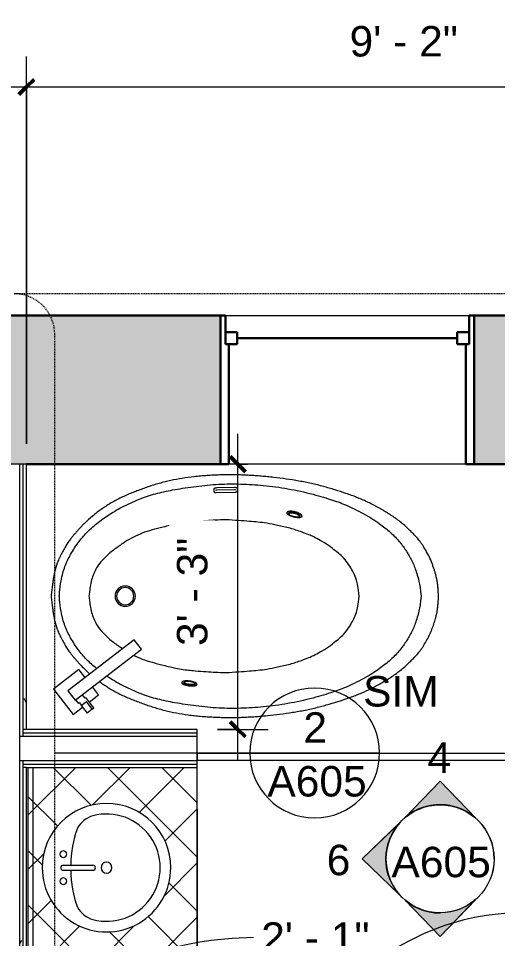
# Model space of a CAD drawing. Header units: inches. Extents: x -1176 to 1507, y -2587 to 978.
# Drawn here: x 807.2 to 878, y 496.9 to 632.9 of the extents above; entities that cross this region are included whole.
import ezdxf

# ---------------------------------------------------------------- set-up
doc = ezdxf.new("R2010")
doc.units = ezdxf.units.IN
doc.header["$MEASUREMENT"] = 0
doc.linetypes.add('Dash Dot 3_16_', pattern=[0.3125, 0.1875, -0.0625, 0, -0.0625])
for name, color, linetype, lineweight in [('A-ANNO-DIMS', 211, 'Continuous', 9), ('A-ANNO-DIMS-48', 211, 'Continuous', 9), ('A-ANNO-SYMB', 150, 'Continuous', 9), ('A-DOOR', 31, 'Continuous', 18), ('A-DOOR-FRAM', 31, 'Continuous', 30), ('A-GLAZ', 151, 'Continuous', 18), ('A-GLAZ-CURT', 52, 'Continuous', 9), ('A-WALL', 113, 'Continuous', 18), ('A-WALL-PATT', 111, 'Continuous', 18), ('G-ANNO-SYMB', 111, 'Continuous', 9), ('I-WALL', 2, 'Continuous', 18), ('P-SANR-FIXT', 6, 'Continuous', 9), ('Q-CASE', 31, 'Continuous', 9)]:
    doc.layers.add(name, color=color, linetype=linetype, lineweight=lineweight)
doc.styles.add('Arial', font='arial.ttf', dxfattribs={"height": 4.5})
doc.styles.add('Swis721 Lt BT', font='swissl.ttf', dxfattribs={"height": 4.5})
doc.dimstyles.new('OTJ_-_3_32__Linear', dxfattribs={"dimscale": 12, "dimtxt": 4.748918, "dimasz": 0.1875, "dimexe": 0.375, "dimexo": 0.25, "dimgap": 0.25, "dimtad": 1, "dimdec": 1, "dimrnd": 0.5, "dimzin": 3, "dimdsep": 46, "dimlunit": 4, "dimtxsty": 'Swis721 Lt BT', "dimblk1": 'OBLIQUE', "dimblk2": 'OBLIQUE', "dimsah": 1, "dimcen": 0.09, "dimdle": 0.375, "dimazin": 0, "dimtfac": 1, "dimtdec": 4, "dimtix": 1, "dimtmove": 0, "dimatfit": 3, "dimfxl": 1, "dimtvp": 1, "dimtfill": 1, "dimfrac": 2, "dimtolj": 1, "dimtzin": 0, "dimarcsym": 2})
doc.dimstyles.new('OTJ_-_3_32__Linear_2', dxfattribs={"dimscale": 12, "dimtxt": 4.748918, "dimasz": 0.1875, "dimexe": 0.375, "dimexo": 0.25, "dimgap": 0.25, "dimtad": 1, "dimdec": 1, "dimrnd": 0.5, "dimzin": 3, "dimdsep": 46, "dimlunit": 4, "dimtxsty": 'Swis721 Lt BT', "dimblk1": 'OBLIQUE', "dimblk2": 'OBLIQUE', "dimsah": 1, "dimcen": 0.09, "dimdle": 0.375, "dimazin": 0, "dimtfac": 1, "dimtdec": 4, "dimtix": 1, "dimtmove": 1, "dimatfit": 3, "dimfxl": 1, "dimtvp": 1, "dimtfill": 1, "dimfrac": 2, "dimtolj": 1, "dimtzin": 0, "dimarcsym": 2})
pattern_1 = [(0, (0, 0), (15.36, 3.84), [0.634, -10.886, 0.634, -10.886, -61.44]), (0, (0, 0), (15.36, 3.84), [-23.04, 0.634, -22.406, 0.634, -10.886, -26.88]), (0, (0, 0), (15.36, 3.84), [-57.6, 0.634, -7.046, 0.634, -18.566]), (120, (5.76, 1.92), (-11.005538, 11.38215), [0.634, -10.886, 0.634, -10.886, -61.44]), (120, (5.76, 1.92), (-11.005538, 11.38215), [-23.04, 0.634, -22.406, 0.634, -10.886, -26.88]), (120, (5.76, 1.92), (-11.005538, 11.38215), [-57.6, 0.634, -7.046, 0.634, -18.566]), (240, (7.68, 9.6), (-4.354462, -15.22215), [0.634, -10.886, 0.634, -10.886, -61.44]), (240, (7.68, 9.6), (-4.354462, -15.22215), [-23.04, 0.634, -22.406, 0.634, -10.886, -26.88]), (240, (7.68, 9.6), (-4.354462, -15.22215), [-57.6, 0.634, -7.046, 0.634, -18.566])]

# ---------------------------------------------------------------- blocks, each defined once
blk = doc.blocks.new('Double Hung - side window 4_ X 6_ 3_ H-6086068-2nd Floor Construction')
at = {"layer": 'A-GLAZ', "color": 8, "lineweight": 30}
for p, q in [((-18.75, 11), (-18, 11)), ((-18, 6.75), (-18, 11)), ((18, 6.75), (18, 11)), ((18.75, 11), (18, 11)), ((-18, 8.5), (-18, 6.75)), ((-18, 8.5), (-16.25, 8.5)), ((-16.25, 8.5), (-16.25, 6.75)), ((16.25, 8.5), (16.25, 6.75)), ((18, 8.5), (16.25, 8.5)), ((18, 8.5), (18, 6.75)), ((-16.25, 7.625), (16.25, 7.625)), ((-18, 6.75), (-16.25, 6.75)), ((-18, 6.75), (-17.5, 6.75)), ((-17.5, -11), (-17.5, 6.75)), ((18, 6.75), (16.25, 6.75)), ((17.5, 6.75), (18, 6.75)), ((17.5, 6.75), (17.5, -11)), ((-17.5, -11), (-18.75, -11)), ((17.5, -11), (18.75, -11))]:
    blk.add_line(p, q, dxfattribs=at)
blk = doc.blocks.new('downloadobjectfile_id_236f7131-f753-4b41-a4ac-6b6cf5932f67 - Bath tub-V26-2nd Floor Construction')
at = {"layer": 'P-SANR-FIXT'}
for p, q in [((-4.58, 15.85), (-4.58, 15.48)), ((-4.21, 15.32), (-1.45, 15.38)), ((-1.53, 16.05), (-4.15, 15.99)), ((-1.52, 15.72), (-4.15, 15.66)), ((-1.09, 15.55), (-1.1, 15.94)), ((6.24, 12.4), (6.23, 12.33)), ((8.41, 11.78), (8.42, 11.84))]:
    blk.add_line(p, q, dxfattribs=at)
for centre, radius, start, end in [((-4.14, 15.3), 0.361, 91.2564, 121.564), ((-1.51, 15.36), 0.361, 60.9489, 91.2564), ((-17.67, 0), 1.5, 360, 180), ((-17.67, 0), 1.27, 0, 180), ((-17.67, 0), 1.5, 180, 360), ((-17.67, 0), 1.27, 180, 0)]:
    blk.add_arc(centre, radius, start, end, dxfattribs=at)
for points, knots in [([(28.63, 0), (28.61, 0.2), (28.6, 0.48), (28.58, 0.81), (28.56, 1.05), (28.54, 1.26), (28.52, 1.45), (28.51, 1.62), (28.49, 1.79), (28.47, 1.94), (28.45, 2.07), (28.43, 2.2), (28.41, 2.33), (28.39, 2.44), (28.36, 2.55), (28.34, 2.65), (28.31, 2.76), (28.29, 2.87), (28.25, 3.01), (28.21, 3.18), (28.14, 3.41), (28.06, 3.71), (27.93, 4.11), (27.71, 4.76), (27.37, 5.6), (26.88, 6.57), (26.43, 7.3), (26.09, 7.81), (25.84, 8.15), (25.61, 8.44), (25.38, 8.7), (25.15, 8.95), (24.91, 9.19), (24.65, 9.45), (24.29, 9.81), (23.8, 10.29), (23.15, 10.85), (22.57, 11.3), (22.09, 11.64), (21.72, 11.88), (21.36, 12.12), (20.99, 12.35), (20.62, 12.58), (20.26, 12.79), (19.89, 13), (19.52, 13.2), (19.15, 13.4), (18.66, 13.65), (18.04, 13.95), (17.29, 14.29), (16.53, 14.61), (15.75, 14.9), (14.69, 15.28), (13.32, 15.72), (11.9, 16.13), (10.73, 16.44), (9.54, 16.72), (8, 17.02), (6.12, 17.32), (4.57, 17.52), (3.34, 17.65), (2.43, 17.73), (1.54, 17.8), (0.68, 17.85), (-0.13, 17.89), (-0.86, 17.92), (-1.51, 17.94), (-2.14, 17.94), (-2.84, 17.93), (-3.67, 17.91), (-4.61, 17.87), (-5.42, 17.83), (-6.07, 17.79), (-6.7, 17.73), (-7.78, 17.63), (-9.25, 17.42), (-10.67, 17.15), (-11.79, 16.89), (-12.64, 16.67), (-13.48, 16.42), (-14.32, 16.15), (-15.14, 15.86), (-16.2, 15.47), (-17.23, 15.06), (-18.26, 14.57), (-19.02, 14.18), (-19.74, 13.78), (-20.4, 13.38), (-21.04, 12.95), (-21.69, 12.48), (-22.38, 11.94), (-22.97, 11.43), (-23.46, 10.98), (-23.83, 10.62), (-24.2, 10.24), (-24.56, 9.85), (-24.91, 9.46), (-25.23, 9.09), (-25.52, 8.74), (-25.77, 8.43), (-25.99, 8.13), (-26.26, 7.75), (-26.5, 7.35), (-26.76, 6.89), (-26.96, 6.54), (-27.11, 6.24), (-27.23, 6.01), (-27.31, 5.84), (-27.39, 5.68), (-27.49, 5.46), (-27.59, 5.22), (-27.68, 5), (-27.73, 4.86), (-27.77, 4.76), (-27.8, 4.65), (-27.84, 4.53), (-27.88, 4.41), (-27.92, 4.28), (-27.96, 4.14), (-28, 3.99), (-28.04, 3.83), (-28.08, 3.65), (-28.13, 3.46), (-28.17, 3.26), (-28.21, 3.04), (-28.26, 2.79), (-28.3, 2.53), (-28.35, 2.24), (-28.39, 1.94), (-28.45, 1.49), (-28.53, 0.87), (-28.59, 0.3), (-28.62, 0)], [0, 0, 0, 0, 0.003049, 0.004573, 0.006098, 0.007622, 0.009146, 0.010671, 0.012195, 0.01372, 0.015244, 0.016768, 0.018293, 0.019817, 0.021341, 0.022866, 0.02439, 0.025915, 0.027439, 0.030488, 0.033537, 0.036585, 0.042683, 0.04878, 0.060976, 0.073171, 0.085366, 0.091463, 0.097561, 0.103659, 0.109756, 0.115854, 0.121951, 0.128049, 0.134146, 0.146341, 0.158537, 0.170732, 0.176829, 0.182927, 0.189024, 0.195122, 0.20122, 0.207317, 0.213415, 0.219512, 0.22561, 0.231707, 0.243902, 0.256098, 0.268293, 0.280488, 0.292683, 0.317073, 0.341463, 0.353659, 0.365854, 0.390244, 0.414634, 0.439024, 0.45122, 0.463415, 0.47561, 0.487805, 0.5, 0.512195, 0.52439, 0.536585, 0.54878, 0.560976, 0.573171, 0.585366, 0.591463, 0.597561, 0.609756, 0.634146, 0.658537, 0.670732, 0.682927, 0.695122, 0.707317, 0.719512, 0.731707, 0.756098, 0.768293, 0.780488, 0.792683, 0.804878, 0.817073, 0.829268, 0.841463, 0.853659, 0.859756, 0.865854, 0.871951, 0.878049, 0.884146, 0.890244, 0.896341, 0.902439, 0.908537, 0.914634, 0.926829, 0.932927, 0.939024, 0.945122, 0.948171, 0.95122, 0.954268, 0.957317, 0.963415, 0.966463, 0.967988, 0.969512, 0.971037, 0.972561, 0.974085, 0.97561, 0.977134, 0.978659, 0.980183, 0.981707, 0.983232, 0.984756, 0.98628, 0.987805, 0.989329, 0.990854, 0.992378, 0.993902, 0.996951, 1, 1, 1, 1]), ([(-27.41, 0), (-27.41, 0.17), (-27.39, 0.55), (-27.13, 2.64), (-26.63, 4.38), (-25.79, 6.2), (-24.61, 7.94), (-23.4, 9.44), (-21.88, 10.76), (-19.96, 12.16), (-17.98, 13.29), (-15.15, 14.56), (-12.92, 15.24), (-10.26, 15.8), (-7.17, 16.24), (-3.75, 16.6), (-0.55, 16.6), (2.72, 16.42), (6.45, 15.9), (9.78, 15.19), (13.29, 14.12), (14.76, 13.58), (18.1, 11.95), (19.97, 10.69), (21.67, 9.36), (23.1, 7.78), (23.97, 6.54), (24.83, 5.05), (25.43, 3.41), (25.81, 1.98), (26.08, 0)], [-5.618031, -5.618031, -5.618031, -5.618031, -5.544194, -5.424812, -5.260384, -5.095898, -4.928484, -4.760658, -4.585358, -4.400115, -4.184559, -3.970312, -3.743931, -3.517047, -3.259472, -2.988396, -2.713063, -2.428449, -2.138296, -1.837006, -1.597044, -1.348216, -1.138919, -0.913036, -0.731154, -0.569833, -0.420907, -0.282566, -0.145254, 0, 0, 0, 0]), ([(-4.15, 15.99), (-4.26, 15.99), (-4.4, 15.97), (-4.52, 15.92), (-4.56, 15.9), (-4.58, 15.87), (-4.58, 15.86), (-4.58, 15.85)], [0, 0, 0, 0, 0.444444, 0.666667, 0.777778, 0.888889, 1, 1, 1, 1]), ([(-4.58, 15.48), (-4.57, 15.46), (-4.57, 15.45), (-4.56, 15.43), (-4.56, 15.43), (-4.56, 15.42), (-4.55, 15.42), (-4.55, 15.41), (-4.54, 15.4), (-4.53, 15.4), (-4.53, 15.39), (-4.52, 15.39), (-4.51, 15.38), (-4.5, 15.38), (-4.49, 15.37), (-4.48, 15.37), (-4.46, 15.36), (-4.45, 15.35), (-4.43, 15.35), (-4.41, 15.34), (-4.39, 15.34), (-4.37, 15.33), (-4.35, 15.33), (-4.32, 15.33), (-4.29, 15.32), (-4.26, 15.32), (-4.23, 15.32), (-4.21, 15.32)], [0, 0, 0, 0, 0.041667, 0.057292, 0.080729, 0.104167, 0.125, 0.145833, 0.1875, 0.229167, 0.270833, 0.302083, 0.333333, 0.375, 0.416667, 0.458333, 0.5, 0.541667, 0.583333, 0.666667, 0.75, 0.791667, 0.833333, 0.875, 0.916667, 0.958333, 1, 1, 1, 1]), ([(-1.1, 15.94), (-1.1, 15.95), (-1.11, 15.96), (-1.14, 15.98), (-1.18, 16), (-1.25, 16.02), (-1.37, 16.04), (-1.48, 16.05), (-1.53, 16.05)], [0, 0, 0, 0, 0.125, 0.25, 0.375, 0.5, 0.75, 1, 1, 1, 1]), ([(-1.45, 15.38), (-1.43, 15.38), (-1.4, 15.38), (-1.36, 15.39), (-1.33, 15.39), (-1.31, 15.4), (-1.29, 15.4), (-1.27, 15.4), (-1.26, 15.41), (-1.24, 15.41), (-1.23, 15.42), (-1.21, 15.42), (-1.2, 15.43), (-1.18, 15.44), (-1.17, 15.44), (-1.16, 15.45), (-1.15, 15.46), (-1.14, 15.46), (-1.13, 15.47), (-1.13, 15.47), (-1.12, 15.48), (-1.11, 15.49), (-1.11, 15.49), (-1.1, 15.5), (-1.1, 15.51), (-1.1, 15.51), (-1.09, 15.52), (-1.09, 15.54), (-1.09, 15.55)], [0, 0, 0, 0, 0.041667, 0.083333, 0.125, 0.166667, 0.208333, 0.25, 0.291667, 0.333333, 0.375, 0.416667, 0.5, 0.541667, 0.583333, 0.625, 0.666667, 0.697917, 0.729167, 0.770833, 0.8125, 0.854167, 0.875, 0.895833, 0.916667, 0.942708, 0.958333, 1, 1, 1, 1]), ([(6.23, 12.33), (6.22, 12.32), (6.22, 12.28), (6.24, 12.22), (6.29, 12.15), (6.37, 12.08), (6.47, 12.01), (6.63, 11.92), (6.87, 11.82), (7.21, 11.72), (7.67, 11.62), (8.08, 11.61), (8.33, 11.68), (8.39, 11.74), (8.41, 11.78)], [0, 0, 0, 0, 0.05, 0.1, 0.15, 0.2, 0.25, 0.3, 0.4, 0.5, 0.6, 0.8, 0.9, 1, 1, 1, 1]), ([(8.41, 11.78), (8.41, 11.8), (8.41, 11.83), (8.39, 11.9), (8.34, 11.96), (8.27, 12.03), (8.17, 12.1), (8.01, 12.19), (7.76, 12.3), (7.42, 12.4), (6.96, 12.49), (6.54, 12.51), (6.29, 12.43), (6.24, 12.37), (6.23, 12.33)], [0, 0, 0, 0, 0.05, 0.1, 0.15, 0.2, 0.25, 0.3, 0.4, 0.5, 0.6, 0.8, 0.9, 1, 1, 1, 1]), ([(6.23, 12.33), (6.23, 12.35), (6.25, 12.38), (6.31, 12.43), (6.39, 12.46), (6.49, 12.48), (6.61, 12.49), (6.8, 12.5), (7.07, 12.47), (7.42, 12.4), (7.88, 12.26), (8.24, 12.07), (8.4, 11.89), (8.42, 11.81), (8.41, 11.78)], [0, 0, 0, 0, 0.05, 0.1, 0.15, 0.2, 0.25, 0.3, 0.4, 0.5, 0.6, 0.8, 0.9, 1, 1, 1, 1]), ([(8.42, 11.84), (8.43, 11.85), (8.43, 11.89), (8.41, 11.95), (8.36, 12.02), (8.28, 12.09), (8.18, 12.15), (8.03, 12.24), (7.78, 12.35), (7.45, 12.46), (6.98, 12.55), (6.56, 12.56), (6.31, 12.49), (6.25, 12.43), (6.24, 12.4)], [0, 0, 0, 0, 0.05, 0.1, 0.15, 0.2, 0.25, 0.3, 0.4, 0.5, 0.6, 0.8, 0.9, 1, 1, 1, 1]), ([(8.09, 11.82), (8.1, 11.83), (8.1, 11.86), (8.09, 11.9), (8.06, 11.95), (8.01, 11.99), (7.94, 12.04), (7.84, 12.11), (7.6, 12.21), (7.18, 12.33), (6.78, 12.35), (6.56, 12.3), (6.52, 12.24), (6.52, 12.21)], [0, 0, 0, 0, 0.047619, 0.095238, 0.142857, 0.190476, 0.238095, 0.285714, 0.380952, 0.571429, 0.761905, 0.880952, 1, 1, 1, 1]), ([(6.52, 12.21), (6.52, 12.22), (6.54, 12.25), (6.58, 12.28), (6.65, 12.3), (6.76, 12.32), (7, 12.32), (7.44, 12.25), (7.85, 12.09), (8.06, 11.93), (8.1, 11.85), (8.09, 11.82)], [0, 0, 0, 0, 0.052632, 0.105263, 0.157895, 0.210526, 0.315789, 0.526316, 0.736842, 0.868421, 1, 1, 1, 1]), ([(6.52, 12.21), (6.52, 12.22), (6.54, 12.25), (6.58, 12.28), (6.65, 12.3), (6.73, 12.31), (6.82, 12.32), (6.97, 12.32), (7.25, 12.28), (7.67, 12.17), (7.97, 12.01), (8.08, 11.89), (8.1, 11.84), (8.09, 11.82)], [0, 0, 0, 0, 0.052632, 0.105263, 0.157895, 0.210526, 0.263158, 0.315789, 0.421053, 0.631579, 0.815789, 0.907895, 1, 1, 1, 1]), ([(16.89, 0), (16.8, 1.27), (16.48, 2.48), (16.13, 3.34), (15.69, 4.17), (14.98, 5.22), (14.26, 6.02), (13.41, 6.67), (12.38, 7.51), (11.18, 8.22), (10.13, 8.79), (9.49, 9.08), (8.26, 9.53), (6.69, 10.07), (4.84, 10.46), (3.28, 10.79), (1.97, 10.94), (0.6, 11.06), (-0.86, 11.17), (-2.86, 11.31), (-4.35, 11.24), (-5.73, 11.15), (-7.46, 11.03), (-9.26, 10.84), (-11.69, 10.32), (-13.21, 9.91), (-14.78, 9.49), (-16.19, 8.83), (-17.34, 8.3), (-18.79, 7.24), (-20.02, 6.38), (-21.28, 5.13), (-21.9, 4.24), (-22.24, 3.5), (-22.59, 2.68), (-22.84, 1.69), (-22.94, 0.81), (-23, 0.26), (-23.03, 0)], [0, 0, 0, 0, 0.095825, 0.182513, 0.269753, 0.361199, 0.455897, 0.552236, 0.65743, 0.766411, 0.857986, 0.946942, 1.048984, 1.184003, 1.327218, 1.460629, 1.57966, 1.69493, 1.829456, 1.967274, 2.102928, 2.230917, 2.36765, 2.535001, 2.698079, 2.855999, 2.988228, 3.111669, 3.240091, 3.366918, 3.507968, 3.628876, 3.730864, 3.808196, 3.883993, 3.961779, 4.030158, 4.077503, 4.077503, 4.077503, 4.077503]), ([(8.09, 11.82), (8.09, 11.8), (8.08, 11.78), (8.05, 11.75), (8, 11.72), (7.94, 11.7), (7.86, 11.69), (7.73, 11.68), (7.47, 11.7), (7.05, 11.79), (6.68, 11.96), (6.52, 12.11), (6.5, 12.18), (6.52, 12.21)], [0, 0, 0, 0, 0.047619, 0.095238, 0.142857, 0.190476, 0.238095, 0.285714, 0.380952, 0.571429, 0.761905, 0.880952, 1, 1, 1, 1]), ([(-28.62, 0), (-28.59, -0.3), (-28.53, -0.87), (-28.45, -1.49), (-28.39, -1.94), (-28.35, -2.24), (-28.3, -2.53), (-28.26, -2.79), (-28.21, -3.04), (-28.17, -3.26), (-28.13, -3.46), (-28.08, -3.65), (-28.04, -3.83), (-28, -3.99), (-27.96, -4.14), (-27.92, -4.28), (-27.88, -4.41), (-27.84, -4.53), (-27.8, -4.65), (-27.77, -4.76), (-27.73, -4.86), (-27.68, -5), (-27.59, -5.22), (-27.47, -5.51), (-27.31, -5.84), (-27.14, -6.18), (-26.96, -6.54), (-26.76, -6.89), (-26.57, -7.24), (-26.38, -7.55), (-26.19, -7.85), (-25.99, -8.13), (-25.77, -8.43), (-25.52, -8.74), (-25.23, -9.09), (-24.91, -9.46), (-24.44, -9.98), (-23.95, -10.5), (-23.46, -10.98), (-23.15, -11.27), (-22.96, -11.44), (-22.89, -11.5)], [0, 0, 0, 0, 0.0030488, 0.0060976, 0.007622, 0.0091463, 0.0106707, 0.0121951, 0.0137195, 0.0152439, 0.0167683, 0.0182927, 0.0198171, 0.0213415, 0.0228659, 0.0243902, 0.0259146, 0.027439, 0.0289634, 0.0304878, 0.0320122, 0.0335366, 0.0365854, 0.0426829, 0.0487805, 0.054878, 0.0609756, 0.0670732, 0.0731707, 0.0792683, 0.0853659, 0.0914634, 0.097561, 0.1036585, 0.1097561, 0.1158537, 0.1219512, 0.1341463, 0.1402439, 0.1463415, 0.1497508, 0.1497508, 0.1497508, 0.1497508]), ([(-21.88, -10.72), (-22.42, -10.29), (-23.4, -9.43), (-24.61, -7.94), (-25.79, -6.2), (-26.63, -4.38), (-27.13, -2.64), (-27.39, -0.55), (-27.41, -0.17), (-27.41, 0)], [-1.031235, -1.031235, -1.031235, -1.031235, -0.857374, -0.689547, -0.522133, -0.357647, -0.193219, -0.073837, 0, 0, 0, 0]), ([(-21.5, -12.62), (-21.34, -12.73), (-20.98, -13), (-20.4, -13.38), (-19.74, -13.78), (-19.02, -14.18), (-18.26, -14.57), (-17.49, -14.93), (-16.72, -15.26), (-15.93, -15.57), (-14.87, -15.96), (-13.76, -16.33), (-12.64, -16.67), (-11.51, -16.97), (-10.11, -17.27), (-8.67, -17.51), (-7.47, -17.66), (-6.7, -17.73), (-6.07, -17.79), (-5.42, -17.83), (-4.61, -17.87), (-3.67, -17.91), (-2.84, -17.93), (-2.14, -17.94), (-1.51, -17.94), (-0.86, -17.92), (-0.13, -17.89), (0.68, -17.85), (1.54, -17.8), (2.43, -17.73), (3.64, -17.62), (5.19, -17.45), (7.06, -17.18), (8.93, -16.85), (10.74, -16.44), (12.48, -15.97), (14.15, -15.46), (15.49, -15), (16.53, -14.61), (17.55, -14.19), (18.78, -13.61), (20.01, -12.94), (20.99, -12.36), (21.73, -11.89), (22.45, -11.39), (23.15, -10.85), (23.8, -10.29), (24.29, -9.81), (24.65, -9.45), (24.91, -9.19), (25.15, -8.95), (25.38, -8.7), (25.61, -8.44), (25.84, -8.15), (26.09, -7.81), (26.41, -7.34), (26.81, -6.68), (27.25, -5.84), (27.63, -4.97), (27.89, -4.25), (28.06, -3.69), (28.16, -3.36), (28.23, -3.1), (28.27, -2.95), (28.3, -2.83), (28.33, -2.7), (28.36, -2.55), (28.4, -2.39), (28.42, -2.25), (28.44, -2.1), (28.47, -1.91), (28.51, -1.62), (28.54, -1.31), (28.57, -0.94), (28.6, -0.5), (28.62, -0.17), (28.63, 0)], [0.1744061, 0.1744061, 0.1744061, 0.1744061, 0.1829268, 0.195122, 0.2073171, 0.2195122, 0.2317073, 0.2439024, 0.2560976, 0.2682927, 0.2804878, 0.304878, 0.3170732, 0.3292683, 0.3536585, 0.3780488, 0.3902439, 0.402439, 0.4085366, 0.4146341, 0.4268293, 0.4390244, 0.4512195, 0.4634146, 0.4756098, 0.4878049, 0.5, 0.5121951, 0.5243902, 0.5365854, 0.5487805, 0.5731707, 0.597561, 0.6219512, 0.6463415, 0.6707317, 0.695122, 0.7195122, 0.7317073, 0.7439024, 0.7682927, 0.7926829, 0.804878, 0.8170732, 0.8292683, 0.8414634, 0.8536585, 0.8658537, 0.8719512, 0.8780488, 0.8841463, 0.8902439, 0.8963415, 0.902439, 0.9085366, 0.9146341, 0.9253049, 0.9359756, 0.9466463, 0.9573171, 0.9626524, 0.9679878, 0.9706555, 0.9733232, 0.974657, 0.9759909, 0.9786585, 0.9813262, 0.9826601, 0.9839939, 0.9866616, 0.9893293, 0.991997, 0.9946646, 0.9973323, 1, 1, 1, 1]), ([(26.08, 0), (25.81, -1.98), (25.43, -3.41), (24.83, -5.05), (23.97, -6.54), (23.1, -7.78), (21.67, -9.36), (19.97, -10.69), (18.1, -11.95), (14.76, -13.58), (13.29, -14.12), (9.78, -15.19), (6.45, -15.9), (2.72, -16.42), (-0.55, -16.6), (-3.75, -16.6), (-7.17, -16.24), (-10.26, -15.8), (-12.92, -15.24), (-15.15, -14.56), (-17.98, -13.29), (-19.48, -12.43), (-20.31, -11.87), (-20.43, -11.79)], [-5.618031, -5.618031, -5.618031, -5.618031, -5.472777, -5.335466, -5.197124, -5.048198, -4.886878, -4.704995, -4.479113, -4.269816, -4.020987, -3.781025, -3.479735, -3.189582, -2.904969, -2.629635, -2.35856, -2.100984, -1.8741, -1.647719, -1.433473, -1.217917, -1.18167, -1.18167, -1.18167, -1.18167]), ([(-23.03, 0), (-23, -0.26), (-22.94, -0.81), (-22.84, -1.69), (-22.59, -2.68), (-22.24, -3.5), (-21.9, -4.24), (-21.28, -5.13), (-20.02, -6.38), (-19, -7.1), (-18.27, -7.62), (-18.05, -7.78)], [0, 0, 0, 0, 0.0473447, 0.1157234, 0.1935101, 0.2693068, 0.3466386, 0.4486264, 0.569535, 0.7105846, 0.7731189, 0.7731189, 0.7731189, 0.7731189]), ([(-16.43, -8.72), (-16.33, -8.77), (-15.83, -9), (-14.78, -9.49), (-13.21, -9.91), (-11.69, -10.32), (-9.26, -10.84), (-7.46, -11.03), (-5.73, -11.15), (-4.35, -11.24), (-2.86, -11.31), (-0.86, -11.17), (0.6, -11.06), (1.97, -10.94), (3.28, -10.79), (4.84, -10.46), (6.69, -10.07), (8.26, -9.53), (9.49, -9.08), (10.13, -8.79), (11.18, -8.22), (12.38, -7.51), (13.41, -6.67), (14.26, -6.02), (14.98, -5.22), (15.69, -4.17), (16.13, -3.34), (16.48, -2.48), (16.8, -1.27), (16.89, 0)], [0.935755, 0.935755, 0.935755, 0.935755, 0.965834, 1.089275, 1.221504, 1.379424, 1.542502, 1.709853, 1.846586, 1.974575, 2.110229, 2.248047, 2.382573, 2.497843, 2.616873, 2.750285, 2.893499, 3.028519, 3.130561, 3.219517, 3.311092, 3.420073, 3.525267, 3.621606, 3.716304, 3.80775, 3.89499, 3.981678, 4.077503, 4.077503, 4.077503, 4.077503]), ([(-7.08, -13.03), (-7.07, -13.02), (-7.07, -12.99), (-7.08, -12.94), (-7.12, -12.89), (-7.18, -12.84), (-7.26, -12.79), (-7.39, -12.73), (-7.69, -12.62), (-8.23, -12.52), (-8.85, -12.52), (-9.18, -12.59), (-9.3, -12.68), (-9.31, -12.74), (-9.3, -12.76)], [0, 0, 0, 0, 0.043478, 0.086957, 0.130435, 0.173913, 0.217391, 0.26087, 0.347826, 0.521739, 0.695652, 0.847826, 0.923913, 1, 1, 1, 1]), ([(-9.3, -12.77), (-9.31, -12.78), (-9.32, -12.81), (-9.3, -12.86), (-9.26, -12.91), (-9.2, -12.96), (-9.12, -13.01), (-8.99, -13.07), (-8.69, -13.17), (-8.15, -13.27), (-7.54, -13.28), (-7.21, -13.21), (-7.09, -13.11), (-7.07, -13.06), (-7.08, -13.03)], [0, 0, 0, 0, 0.043478, 0.086957, 0.130435, 0.173913, 0.217391, 0.26087, 0.347826, 0.521739, 0.695652, 0.847826, 0.923913, 1, 1, 1, 1]), ([(-9.3, -12.76), (-9.3, -12.78), (-9.28, -12.82), (-9.23, -12.88), (-9.14, -12.93), (-9.03, -12.99), (-8.9, -13.04), (-8.7, -13.1), (-8.3, -13.19), (-7.72, -13.23), (-7.24, -13.17), (-7.1, -13.08), (-7.08, -13.03)], [0, 0, 0, 0, 0.055556, 0.111111, 0.166667, 0.222222, 0.277778, 0.333333, 0.444444, 0.666667, 0.833333, 1, 1, 1, 1]), ([(-7.08, -13.03), (-7.09, -13.05), (-7.11, -13.08), (-7.18, -13.12), (-7.27, -13.16), (-7.43, -13.19), (-7.68, -13.22), (-8.04, -13.21), (-8.54, -13.15), (-8.98, -13.03), (-9.24, -12.88), (-9.3, -12.8), (-9.3, -12.77)], [0, 0, 0, 0, 0.055556, 0.111111, 0.166667, 0.222222, 0.333333, 0.444444, 0.555556, 0.777778, 0.888889, 1, 1, 1, 1]), ([(-8.99, -12.73), (-8.99, -12.71), (-8.99, -12.69), (-8.96, -12.66), (-8.92, -12.63), (-8.86, -12.61), (-8.79, -12.59), (-8.68, -12.57), (-8.44, -12.55), (-8.03, -12.58), (-7.62, -12.69), (-7.43, -12.79), (-7.37, -12.87), (-7.37, -12.9), (-7.38, -12.92)], [0, 0, 0, 0, 0.045455, 0.090909, 0.136364, 0.181818, 0.227273, 0.272727, 0.363636, 0.545455, 0.727273, 0.863636, 0.931818, 1, 1, 1, 1]), ([(-7.38, -12.92), (-7.38, -12.93), (-7.39, -12.95), (-7.44, -12.99), (-7.5, -13.01), (-7.57, -13.03), (-7.67, -13.05), (-7.81, -13.06), (-8.09, -13.06), (-8.52, -13), (-8.83, -12.89), (-8.96, -12.79), (-8.99, -12.75), (-8.99, -12.73)], [0, 0, 0, 0, 0.052632, 0.105263, 0.157895, 0.210526, 0.263158, 0.315789, 0.421053, 0.631579, 0.815789, 0.907895, 1, 1, 1, 1]), ([(-8.99, -12.73), (-8.99, -12.74), (-8.99, -12.76), (-8.98, -12.8), (-8.94, -12.83), (-8.9, -12.87), (-8.83, -12.91), (-8.72, -12.95), (-8.5, -13.03), (-8.09, -13.09), (-7.67, -13.09), (-7.46, -13.03), (-7.39, -12.97), (-7.37, -12.94), (-7.38, -12.92)], [0, 0, 0, 0, 0.045455, 0.090909, 0.136364, 0.181818, 0.227273, 0.272727, 0.363636, 0.545455, 0.727273, 0.863636, 0.931818, 1, 1, 1, 1]), ([(-7.38, -12.92), (-7.38, -12.93), (-7.39, -12.96), (-7.44, -12.99), (-7.5, -13.01), (-7.57, -13.03), (-7.67, -13.05), (-7.81, -13.06), (-8.09, -13.06), (-8.52, -13), (-8.83, -12.89), (-8.96, -12.79), (-8.99, -12.75), (-8.99, -12.73)], [0, 0, 0, 0, 0.052632, 0.105263, 0.157895, 0.210526, 0.263158, 0.315789, 0.421053, 0.631579, 0.815789, 0.907895, 1, 1, 1, 1])]:
    blk.add_open_spline(points, degree=3, knots=knots, dxfattribs=at)
blk = doc.blocks.new('Single Flush - D2 3_ X 8_-8252890-2nd Floor Construction')
at = {"layer": 'A-DOOR', "lineweight": 30}
for p, q in [((16.15625, 38.625), (16.15625, 2.8125)), ((17.90625, 38.625), (16.15625, 38.625)), ((17.90625, 2.8125), (17.90625, 38.625)), ((16.15625, 2.8125), (17.90625, 2.8125))]:
    blk.add_line(p, q, dxfattribs=at)
at = {"layer": 'A-DOOR', "lineweight": 9}
blk.add_arc((17.90625, 2.8125), 35.8125, 90, 180.5, dxfattribs=at)
at = {"layer": 'A-DOOR-FRAM'}
for p, q in [((-20, -2.9375), (-20, 2.8125)), ((-20, 2.8125), (-18, 2.8125)), ((-18, -2.9375), (-18, 2.8125)), ((18.000004, -2.9375), (18.000004, 2.8125)), ((18.000004, 2.8125), (20.000004, 2.8125)), ((20.000004, -2.9375), (20.000004, 2.8125)), ((-20, -2.9375), (-18, -2.9375)), ((18.000004, -2.9375), (20.000004, -2.9375))]:
    blk.add_line(p, q, dxfattribs=at)
blk = doc.blocks.new('Vanity Counter Top w Round Sink Hole - 24_ Depth-8012099-2nd Floor Construction')
at = {"layer": 'Q-CASE'}
h = blk.add_hatch(dxfattribs=at)
h.set_pattern_fill('FP_39', color=256, style=0, pattern_type=2)
h.set_pattern_definition([(315, (-517.147, 808.611), (4.006467, 4.006467), []), (45, (-517.147, 808.611), (-4.006467, 4.006467), [])])
h.paths.add_polyline_path([(-52.26, -11.6), (-52.26, -25), (5.05, -25), (5.05, 0), (-52.26, 0), (-52.26, -9.74)], flags=0)
h.paths.add_polyline_path([(-46.76, -11.6), (-46.52, -9.48), (-45.82, -7.48), (-44.69, -5.68), (-43.19, -4.17), (-41.38, -3.04), (-39.38, -2.34), (-37.26, -2.1), (-35.15, -2.34), (-33.14, -3.04), (-31.34, -4.17), (-29.83, -5.68), (-28.7, -7.48), (-28, -9.48), (-27.76, -11.6), (-28, -13.71), (-28.7, -15.72), (-29.83, -17.52), (-31.34, -19.03), (-33.14, -20.16), (-35.15, -20.86), (-37.26, -21.1), (-39.38, -20.86), (-41.38, -20.16), (-43.19, -19.03), (-44.69, -17.52), (-45.82, -15.72), (-46.52, -13.71)], flags=0)
h.paths.add_polyline_path([(-19.26, -11.6), (-19.02, -9.48), (-18.32, -7.48), (-17.19, -5.68), (-15.69, -4.17), (-13.88, -3.04), (-11.88, -2.34), (-9.76, -2.1), (-7.65, -2.34), (-5.64, -3.04), (-3.84, -4.17), (-2.33, -5.68), (-1.2, -7.48), (-0.5, -9.48), (-0.26, -11.6), (-0.5, -13.71), (-1.2, -15.72), (-2.33, -17.52), (-3.84, -19.03), (-5.64, -20.16), (-7.65, -20.86), (-9.76, -21.1), (-11.88, -20.86), (-13.88, -20.16), (-15.69, -19.03), (-17.19, -17.52), (-18.32, -15.72), (-19.02, -13.71)], flags=0)
for p, q in [((5.05, 0), (-52.26, 0)), ((-52.26, -0.75), (5.05, -0.75)), ((-52.26, -25), (5.05, -25))]:
    blk.add_line(p, q, dxfattribs=at)
blk = doc.blocks.new('Sink Vanity-Round - 19_ x 19_-6996918-2nd Floor Construction')
at = {"layer": 'P-SANR-FIXT'}
for p, q in [((3.43, -9.73), (3.43, -5.36)), ((4.18, -9.73), (4.18, -5.36))]:
    blk.add_line(p, q, dxfattribs=at)
for centre, radius, start, end in [((3.81, -3.35), 9.5, 90, 270), ((3.81, -3.35), 9.5, 270, 90), ((3.81, -3.35), 7.93, 345.3071, 194.6929), ((3.81, -3.35), 0.812, 0, 180), ((3.81, -3.35), 0.812, 180, 0), ((0.05, -4.11), 4.12, 197.8096, 239.2073), ((3.81, -5.36), 0.375, 0, 180), ((7.56, -4.11), 4.12, 300.7927, 342.1904), ((3.81, 9.17), 17.81, 250.7914, 268.7933), ((3.81, 9.17), 17.81, 271.2067, 289.2086), ((1.81, -9.73), 0.5, 0, 180), ((5.81, -9.73), 0.5, 0, 180), ((1.81, -9.73), 0.5, 180, 0), ((3.81, -9.73), 0.375, 180, 0), ((5.81, -9.73), 0.5, 180, 0)]:
    blk.add_arc(centre, radius, start, end, dxfattribs=at)
blk = doc.blocks.new('System Panel - Glazed-8012332-2nd Floor Construction')
at = {"layer": 'A-GLAZ-CURT', "lineweight": 18}
for p, q in [((27.52, -0.75), (-27.52, -0.75)), ((-27.52, -0.75), (-27.52, -1.75)), ((27.52, -1.75), (27.52, -0.75)), ((-27.52, -1.75), (27.52, -1.75))]:
    blk.add_line(p, q, dxfattribs=at)
blk = doc.blocks.new('Vettis - tub filler - Luxe Nickel-7720018-2nd Floor Construction')
at = {"layer": 'P-SANR-FIXT'}
for p, q in [((2.36, 7.94), (-2.39, 7.94)), ((-2.39, 7.94), (-2.39, 6.18)), ((2.36, 3.19), (2.36, 7.94)), ((-3.49, 5.21), (-3.49, 6.18)), ((-2.09, 6.18), (-3.49, 6.18)), ((-2.09, 6.18), (-2.09, 5.21)), ((-1.54, 6.15), (-2.09, 6.15)), ((-1.54, 6.31), (-1.54, 6.15)), ((-0.89, 6.31), (-1.54, 6.31)), ((0.85, 6.41), (-0.89, 6.41)), ((-0.89, 6.41), (-0.89, -5.94)), ((0.85, -5.94), (0.85, 6.41)), ((-3.49, 5.21), (-3.49, 4.91)), ((-3.49, 5.21), (-2.09, 5.21)), ((-3.49, 4.91), (-1.54, 4.91)), ((-2.39, 4.91), (-2.39, 3.19)), ((-1.54, 4.91), (-1.54, 5.06)), ((-1.54, 5.06), (-0.89, 5.06)), ((-2.39, 3.19), (-0.89, 3.19)), ((0.85, 3.19), (2.36, 3.19)), ((-0.89, -5.94), (0.85, -5.94))]:
    blk.add_line(p, q, dxfattribs=at)
blk = doc.blocks.new('DIMBLOCK10-2nd Floor Construction')
at = {"layer": 'A-ANNO-DIMS-48'}
for p, q in [((808.4, 570.01), (808.4, 627.27)), ((918.4, 534.01), (918.4, 627.27)), ((803.9, 622.77), (922.9, 622.77)), ((808.4, 622.77), (808.4, 570.01)), ((918.4, 622.77), (918.4, 534.01))]:
    blk.add_line(p, q, dxfattribs=at)
at = {"layer": 'A-ANNO-DIMS-48', "lineweight": 50}
for p, q in [((808.4, 622.77), (809.52, 623.89)), ((918.4, 622.77), (919.52, 623.89)), ((808.4, 622.77), (807.27, 621.64)), ((918.4, 622.77), (917.27, 621.64))]:
    blk.add_line(p, q, dxfattribs=at)
at = {"layer": 'A-ANNO-DIMS-48', "color": 0, "insert": (856.13, 631.77), "char_height": 4.5, "width": 17.4579, "attachment_point": 1, "line_spacing_factor": 1.005062, "style": 'Swis721 Lt BT', "bg_fill": 3, "box_fill_scale": 1.25, "bg_fill_color": 256, "bg_fill_true_color": 13158600, "bg_fill_transparency": 0}
blk.add_mtext('9\' - 2"', dxfattribs=at)
blk = doc.blocks.new('_Oblique')
at = {"color": 0, "linetype": 'ByBlock', "lineweight": -2}
blk.add_line((-0.5, -0.5), (0.5, 0.5), dxfattribs=at)
blk = doc.blocks.new('DIMBLOCK11-2nd Floor Construction')
at = {"layer": 'A-ANNO-DIMS-48'}
for p, q in [((839.62, 523.32), (839.62, 571.51)), ((841.03, 567.01), (835.12, 567.01)), ((839.62, 567.01), (841.03, 567.01)), ((836.61, 527.82), (844.12, 527.82)), ((839.62, 527.82), (836.61, 527.82))]:
    blk.add_line(p, q, dxfattribs=at)
at = {"layer": 'A-ANNO-DIMS-48', "lineweight": 50}
for p, q in [((839.62, 567.01), (838.5, 568.13)), ((839.62, 567.01), (840.75, 565.88)), ((839.62, 527.82), (838.5, 528.95)), ((839.62, 527.82), (840.75, 526.7))]:
    blk.add_line(p, q, dxfattribs=at)
at = {"layer": 'A-ANNO-DIMS-48', "color": 0, "insert": (830.62, 540.14), "char_height": 4.5, "width": 17.4579, "attachment_point": 1, "rotation": 90, "line_spacing_factor": 1.005062, "style": 'Swis721 Lt BT', "bg_fill": 3, "box_fill_scale": 1.25, "bg_fill_color": 256, "bg_fill_true_color": 13158600, "bg_fill_transparency": 0}
blk.add_mtext('3\' - 3"', dxfattribs=at)
blk = doc.blocks.new('DIMBLOCK27-2nd Floor Construction')
at = {"layer": 'A-ANNO-DIMS-48'}
for p, q in [((833.61, 516.01), (833.61, 484.61)), ((833.61, 489.11), (833.61, 516.01)), ((808.61, 487.7), (808.61, 493.61)), ((804.11, 489.11), (838.11, 489.11)), ((808.61, 489.11), (808.61, 487.7))]:
    blk.add_line(p, q, dxfattribs=at)
at = {"layer": 'A-ANNO-DIMS-48', "lineweight": 50}
for p, q in [((808.61, 489.11), (809.74, 490.24)), ((833.61, 489.11), (834.74, 490.24)), ((808.61, 489.11), (807.49, 487.99)), ((833.61, 489.11), (832.49, 487.99))]:
    blk.add_line(p, q, dxfattribs=at)
at = {"layer": 'A-ANNO-DIMS-48'}
blk.add_ellipse((843.07, 489.11), major_axis=(21.96, 0), ratio=0.362041, start_param=1.570796, end_param=3.141593, dxfattribs=at)
at = {"layer": 'A-ANNO-DIMS-48', "color": 0, "insert": (843.07, 499.3), "char_height": 4.5, "width": 17.4579, "attachment_point": 1, "line_spacing_factor": 1.005062, "style": 'Swis721 Lt BT', "bg_fill": 3, "box_fill_scale": 1.25, "bg_fill_color": 256, "bg_fill_true_color": 13158600, "bg_fill_transparency": 0}
blk.add_mtext('2\' - 1"', dxfattribs=at)
blk = doc.blocks.new('Elevation - Filled Arrow 2-347888-2nd Floor Construction')
at = {"layer": 'G-ANNO-SYMB'}
blk.add_circle((0, 0), 0.1664, dxfattribs=at)
blk = doc.blocks.new('Elevation - Filled Arrow-151867-2nd Floor Construction')
at = {"layer": 'G-ANNO-SYMB'}
h = blk.add_hatch(color=256, dxfattribs=at)
edge = h.paths.add_edge_path(flags=0)
edge.add_line((0, 0.2393), (0.1103, 0.1247))
edge.add_arc((-0.0002, -0.0002), 0.1667, 48.498, 130.5571)
edge.add_line((-0.1085, 0.1265), (0, 0.2393))
for p, q in [((0, 0.2393), (-0.1085, 0.1265)), ((-0.1084, 0.1266), (0, 0.2393)), ((0, 0.2393), (-0.1084, 0.1266)), ((0, 0.2393), (0.11, 0.1249)), ((0.1103, 0.1247), (0, 0.2393))]:
    blk.add_line(p, q, dxfattribs=at)
blk.add_arc((-0.0002, -0.0002), 0.1667, 48.498, 130.5571, dxfattribs=at)
blk.add_ellipse((-0.0002, -0.0001), major_axis=(-0.1667, 0), ratio=0.999376, start_param=3.141593, end_param=6.283185, dxfattribs=at)
blk = doc.blocks.new('Floor Plan - Callout Head-3511279-2nd Floor Construction')
at = {"layer": 'A-ANNO-SYMB'}
blk.add_line((-0.2, 0), (0.2, 0), dxfattribs=at)
for start, end in [(360, 180), (180, 360)]:
    blk.add_arc((0, 0), 0.2, start, end, dxfattribs=at)

msp = doc.modelspace()

# ---------------------------------------------------------------- hatches: boundary and pattern name
at = {"layer": 'A-WALL-PATT'}
h = msp.add_hatch(color=250, dxfattribs=at)
h.paths.add_polyline_path([(1211.24, 567.01), (1211.24, 589.01), (1167.7, 589.01), (1167.7, 567.01)], flags=0)
h.paths.add_polyline_path([(697.15, 567.01), (745.99, 567.01), (745.99, 589.01), (682.43, 589.01), (682.43, 567.01), (692.2, 567.01)], flags=0)
h.paths.add_polyline_path([(1130.2, 567.01), (1130.2, 589.01), (1068.64, 589.01), (1068.64, 567.01), (1130.01, 567.01)], flags=0)
h.paths.add_polyline_path([(783.49, 567.01), (837.04, 567.01), (837.04, 589.01), (783.49, 589.01)], flags=0)
h.paths.add_polyline_path([(1031.14, 567.01), (1031.14, 589.01), (977.59, 589.01), (977.59, 567.01)], flags=0)
h.paths.add_polyline_path([(940.09, 567.01), (940.09, 589.01), (874.54, 589.01), (874.54, 567.01), (924.02, 567.01)], flags=0)
h.paths.add_polyline_path([(644.93, 567.01), (644.93, 589.01), (576.53, 589.01), (576.53, 567.01), (606.02, 567.01)], flags=0)
h.paths.add_polyline_path([(495.15, 567.01), (539.03, 567.01), (539.03, 589.01), (495.15, 589.01)], flags=0)
at = {"layer": 'A-WALL-PATT', "lineweight": 9}
h = msp.add_hatch(dxfattribs=at)
h.set_pattern_fill('FP_6', color=256, style=0, pattern_type=2)
h.set_pattern_definition(pattern_1)
h.paths.add_polyline_path([(807.4, 463.88), (807.9, 463.88), (807.9, 523.2), (807.4, 523.2), (807.4, 465.76)], flags=0)
h.paths.add_polyline_path([(807.9, 526.82), (807.9, 567.01), (807.4, 567.01), (807.4, 526.82)], flags=0)
h = msp.add_hatch(dxfattribs=at)
h.set_pattern_fill('FP_6', color=256, style=0, pattern_type=2)
h.set_pattern_definition(pattern_1)
h.paths.add_polyline_path([(808.4, 464.88), (808.4, 522.2), (807.9, 522.2), (807.9, 464.88)], flags=0)
h.paths.add_polyline_path([(808.4, 527.82), (808.4, 567.01), (807.9, 567.01), (807.9, 527.82)], flags=0)

# ---------------------------------------------------------------- linework, layer by layer
at = {"layer": 'A-WALL', "color": 8, "lineweight": 30}
for p, q in [((837.04, 589.01), (783.49, 589.01)), ((837.04, 589.01), (837.04, 567.01)), ((874.54, 589.01), (940.09, 589.01)), ((874.54, 589.01), (874.54, 567.01)), ((837.04, 567.01), (808.4, 567.01)), ((874.54, 567.01), (881.87, 567.01))]:
    msp.add_line(p, q, dxfattribs=at)
at = {"layer": 'A-WALL', "lineweight": 9}
for p, q in [((837.04, 589.01), (874.54, 589.01)), ((874.54, 567.01), (837.04, 567.01))]:
    msp.add_line(p, q, dxfattribs=at)
at = {"layer": 'A-WALL'}
for p, q in [((808.4, 567.01), (800.4, 567.01)), ((807.4, 460.26), (807.4, 567.01)), ((807.9, 526.82), (807.9, 567.01)), ((808.4, 527.82), (807.9, 527.82)), ((807.4, 526.82), (833.61, 526.82)), ((807.9, 527.32), (833.61, 527.32)), ((807.4, 523.2), (833.61, 523.2)), ((807.9, 463.88), (807.9, 523.2)), ((807.9, 522.7), (833.61, 522.7)), ((808.4, 522.2), (807.9, 522.2))]:
    msp.add_line(p, q, dxfattribs=at)
at = {"layer": 'I-WALL'}
for p, q in [((808.4, 527.82), (808.4, 567.01)), ((833.61, 527.82), (808.4, 527.82)), ((833.61, 522.2), (833.61, 527.82)), ((808.4, 464.88), (808.4, 522.2)), ((808.4, 522.2), (833.61, 522.2))]:
    msp.add_line(p, q, dxfattribs=at)

# ---------------------------------------------------------------- block references
at = {"layer": 'A-DOOR'}
msp.add_blockref('Single Flush - D2 3_ X 8_-8252890-2nd Floor Construction', (863.74, 462.07), dxfattribs=at)
at = {"layer": 'A-GLAZ'}
msp.add_blockref('Double Hung - side window 4_ X 6_ 3_ H-6086068-2nd Floor Construction', (855.79, 578.01), dxfattribs=at)
at = {"layer": 'A-GLAZ-CURT'}
msp.add_blockref('System Panel - Glazed-8012332-2nd Floor Construction', (861.13, 525.01), dxfattribs=at)
at = {"layer": 'P-SANR-FIXT'}
msp.add_blockref('downloadobjectfile_id_236f7131-f753-4b41-a4ac-6b6cf5932f67 - Bath tub-V26-2nd Floor Construction', (840.65, 547.51), dxfattribs=at)
for name, p, rotation in [('Vettis - tub filler - Luxe Nickel-7720018-2nd Floor Construction', (820.11, 536.75), 127.5287232842056), ('Sink Vanity-Round - 19_ x 19_-6996918-2nd Floor Construction', (823.56, 511.19), 270.0000000000002)]:
    msp.add_blockref(name, p, dxfattribs=dict(at, rotation=rotation))
at = {"layer": 'Q-CASE', "rotation": 90.00000000000006}
msp.add_blockref('Vanity Counter Top w Round Sink Hole - 24_ Depth-8012099-2nd Floor Construction', (808.61, 517.15), dxfattribs=at)

# ---------------------------------------------------------------- texts
at = {"layer": 'G-ANNO-SYMB', "insert": (867.64, 525.89), "char_height": 4.5, "width": 4.0905, "attachment_point": 1, "style": 'Swis721 Lt BT'}
msp.add_mtext('4', dxfattribs=at)

# ---------------------------------------------------------------- next in the draw order: dimensions: what is measured, and where the dimension line sits
at = {"layer": 'A-ANNO-DIMS'}
dim = msp.add_linear_dim(base=(918.4, 622.77), p1=(808.4, 567.01), p2=(918.4, 531.01), dimstyle='OTJ_-_3_32__Linear', override={"dimpost": '<>', "dimfxl": 115.74109}, dxfattribs=at)
dim.commit()
dim.dimension.update_dxf_attribs({"geometry": 'DIMBLOCK10-2nd Floor Construction', "text_midpoint": (863.4, 628.08)})
dim = msp.add_linear_dim(base=(833.61, 489.11), p1=(808.61, 490.7), p2=(833.61, 519.01), dimstyle='OTJ_-_3_32__Linear_2', override={"dimpost": '<>', "dimfxl": 37.764813}, dxfattribs=at)
dim.commit()
dim.dimension.update_dxf_attribs({"geometry": 'DIMBLOCK27-2nd Floor Construction', "text_midpoint": (851.8, 496.3), "dimtype": 160})

# ---------------------------------------------------------------- next in the draw order: linework, layer by layer
at = {"layer": 'A-ANNO-SYMB', "linetype": 'Dash Dot 3_16_'}
for p, q in [((920.56, 592.18), (806.45, 592.18)), ((812.57, 462.47), (812.57, 586.2))]:
    msp.add_line(p, q, dxfattribs=at)
msp.add_arc((806.57, 586.2), 6, 0, 90, dxfattribs=at)

# ---------------------------------------------------------------- next in the draw order: block references
at = {"layer": 'G-ANNO-SYMB', "xscale": 47.99999999999997, "yscale": 47.99999999999997, "zscale": 47.99999999999997}
for name in ['Elevation - Filled Arrow-151867-2nd Floor Construction', 'Elevation - Filled Arrow 2-347888-2nd Floor Construction']:
    msp.add_blockref(name, (869.5, 508.69), dxfattribs=at)
at = {"layer": 'G-ANNO-SYMB', "xscale": 47.99999999999997, "yscale": 47.99999999999997, "zscale": 47.99999999999997, "rotation": 89.99999999999942}
msp.add_blockref('Elevation - Filled Arrow-151867-2nd Floor Construction', (869.5, 508.69), dxfattribs=at)
at = {"layer": 'G-ANNO-SYMB', "extrusion": (0, 0, -1), "xscale": 47.99999999999997, "yscale": 47.99999999999997, "zscale": 47.99999999999997, "rotation": 180}
msp.add_blockref('Elevation - Filled Arrow-151867-2nd Floor Construction', (-869.5, 508.69), dxfattribs=at)

# ---------------------------------------------------------------- next in the draw order: texts
at = {"layer": 'A-ANNO-SYMB', "char_height": 4.5, "attachment_point": 1, "style": 'Swis721 Lt BT'}
for s, insert, width in [('SIM', (858.13, 535.7), 12.8775), ('2', (849.3, 530.35), 4.0905), ('A605', (843.98, 522.4), 16.968)]:
    msp.add_mtext(s, dxfattribs=dict(at, insert=insert, width=width))
at = {"layer": 'G-ANNO-SYMB', "char_height": 4.5, "attachment_point": 1}
for s, insert, width, style in [('6', (852.75, 510.77), 4.0905, 'Swis721 Lt BT'), ('A605', (862.32, 510.47), 17.877, 'Arial')]:
    msp.add_mtext(s, dxfattribs=dict(at, insert=insert, width=width, style=style))

# ---------------------------------------------------------------- next in the draw order: dimensions: what is measured, and where the dimension line sits
at = {"layer": 'A-ANNO-DIMS'}
dim = msp.add_linear_dim(base=(839.62, 567.01), p1=(833.61, 527.82), p2=(838.03, 567.01), angle=90, dimstyle='OTJ_-_3_32__Linear', override={"dimpost": '<>', "dimfxl": 39.436273}, dxfattribs=at)
dim.commit()
dim.dimension.update_dxf_attribs({"geometry": 'DIMBLOCK11-2nd Floor Construction', "text_midpoint": (834.31, 547.42)})

# ---------------------------------------------------------------- next in the draw order: linework, layer by layer
at = {"layer": 'A-ANNO-SYMB'}
msp.add_line((812.57, 524.33), (841.37, 524.33), dxfattribs=at)

# ---------------------------------------------------------------- next in the draw order: block references
at = {"layer": 'A-ANNO-SYMB', "xscale": 47.99999999999997, "yscale": 47.99999999999997, "zscale": 47.99999999999997}
msp.add_blockref('Floor Plan - Callout Head-3511279-2nd Floor Construction', (850.97, 524.33), dxfattribs=at)

doc.saveas('drawing.dxf')
